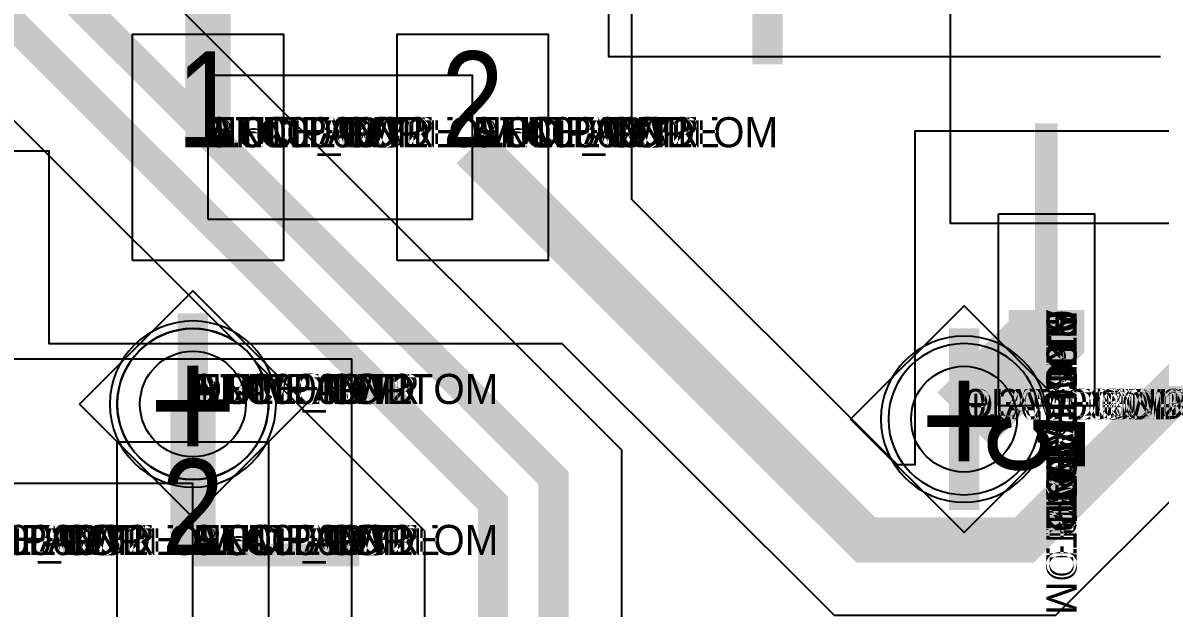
# Model space of a CAD drawing. Extents: x 0 to 323, y 0 to 320.
# Drawn here: x 138.89 to 146.41, y 228.05 to 231.93 of the extents above; entities that cross this region are included whole.
import ezdxf
from ezdxf.enums import TextEntityAlignment as Align

# ---------------------------------------------------------------- set-up
doc = ezdxf.new("R2010")
doc.units = 0
doc.header["$MEASUREMENT"] = 0
doc.layers.get('0').update_dxf_attribs({"linetype": 'CONTINUOUS'})
for name, color, linetype in [('CDN_FIGURES', 7, 'CONTINUOUS'), ('ETCH_BOTTOM', 7, 'CONTINUOUS'), ('ETCH_GND', 3, 'CONTINUOUS'), ('ETCH_INT1', 4, 'CONTINUOUS'), ('ETCH_INT2', 5, 'CONTINUOUS'), ('ETCH_PWR', 6, 'CONTINUOUS'), ('ETCH_TOP', 2, 'CONTINUOUS'), ('MANUFACTURING_NCLEGEND-1-6', 8, 'CONTINUOUS'), ('PACKAGE_GEOMETRY_ASSEMBLY_TOP', 11, 'CONTINUOUS'), ('PACKAGE_GEOMETRY_PIN_NUMBER', 9, 'CONTINUOUS')]:
    doc.layers.add(name, color=color, linetype=linetype)

# ---------------------------------------------------------------- blocks, each defined once
blk = doc.blocks.new('PAD_INFO')
for tag in ['SHAPE_TYPE', 'PAD_HEIGHT', 'PAD_LAYER', 'PAD_TYPE', 'PAD_WIDTH']:
    blk.add_attdef(tag, (0, 0), '', height=0.2)
at = {"flags": 2}
blk.add_attdef('CDN_TYPE', (0, 0), '', height=0.2, dxfattribs=at)
blk = doc.blocks.new('DRILL_INFO')
at = {"flags": 2}
blk.add_attdef('CDN_TYPE', (0, 0), '', height=0.2, dxfattribs=at)
for tag in ['FSHAPE', 'FCHAR', 'DRILL_HEIGHT', 'DIAMETER', 'PLATED', 'DRILL_WIDTH']:
    blk.add_attdef(tag, (0, 0), '', height=0.2)
blk = doc.blocks.new('VIA0700X0300')
at = {"layer": 'ETCH_BOTTOM'}
blk.add_circle((0, 0), 0.35, dxfattribs=at)
at = {"layer": 'ETCH_GND'}
blk.add_circle((0, 0), 0.35, dxfattribs=at)
at = {"layer": 'ETCH_INT1'}
blk.add_circle((0, 0), 0.35, dxfattribs=at)
at = {"layer": 'ETCH_INT2'}
blk.add_circle((0, 0), 0.35, dxfattribs=at)
at = {"layer": 'ETCH_PWR'}
blk.add_circle((0, 0), 0.35, dxfattribs=at)
at = {"layer": 'ETCH_TOP'}
blk.add_circle((0, 0), 0.35, dxfattribs=at)
ref = blk.add_blockref('PAD_INFO', (0, 0))
ref.add_attrib('PAD_LAYER', 'ETCH_TOP', (0, 0), dxfattribs={"height": 0.2})
ref.add_attrib('SHAPE_TYPE', 'NULL', (0, 0), dxfattribs={"height": 0.2})
ref.add_attrib('PAD_TYPE', 'ANTIPAD', (0, 0), dxfattribs={"height": 0.2})
ref.add_attrib('PAD_WIDTH', '0.000000', (0, 0), dxfattribs={"height": 0.2})
ref.add_attrib('PAD_HEIGHT', '0.000000', (0, 0), dxfattribs={"height": 0.2})
ref = blk.add_blockref('PAD_INFO', (0, 0))
ref.add_attrib('PAD_LAYER', 'ETCH_GND', (0, 0), dxfattribs={"height": 0.2})
ref.add_attrib('SHAPE_TYPE', 'NULL', (0, 0), dxfattribs={"height": 0.2})
ref.add_attrib('PAD_TYPE', 'ANTIPAD', (0, 0), dxfattribs={"height": 0.2})
ref.add_attrib('PAD_WIDTH', '0.000000', (0, 0), dxfattribs={"height": 0.2})
ref.add_attrib('PAD_HEIGHT', '0.000000', (0, 0), dxfattribs={"height": 0.2})
ref = blk.add_blockref('PAD_INFO', (0, 0))
ref.add_attrib('PAD_LAYER', 'ETCH_INT1', (0, 0), dxfattribs={"height": 0.2})
ref.add_attrib('SHAPE_TYPE', 'NULL', (0, 0), dxfattribs={"height": 0.2})
ref.add_attrib('PAD_TYPE', 'ANTIPAD', (0, 0), dxfattribs={"height": 0.2})
ref.add_attrib('PAD_WIDTH', '0.000000', (0, 0), dxfattribs={"height": 0.2})
ref.add_attrib('PAD_HEIGHT', '0.000000', (0, 0), dxfattribs={"height": 0.2})
ref = blk.add_blockref('PAD_INFO', (0, 0))
ref.add_attrib('PAD_LAYER', 'ETCH_INT2', (0, 0), dxfattribs={"height": 0.2})
ref.add_attrib('SHAPE_TYPE', 'NULL', (0, 0), dxfattribs={"height": 0.2})
ref.add_attrib('PAD_TYPE', 'ANTIPAD', (0, 0), dxfattribs={"height": 0.2})
ref.add_attrib('PAD_WIDTH', '0.000000', (0, 0), dxfattribs={"height": 0.2})
ref.add_attrib('PAD_HEIGHT', '0.000000', (0, 0), dxfattribs={"height": 0.2})
ref = blk.add_blockref('PAD_INFO', (0, 0))
ref.add_attrib('PAD_LAYER', 'ETCH_PWR', (0, 0), dxfattribs={"height": 0.2})
ref.add_attrib('SHAPE_TYPE', 'NULL', (0, 0), dxfattribs={"height": 0.2})
ref.add_attrib('PAD_TYPE', 'ANTIPAD', (0, 0), dxfattribs={"height": 0.2})
ref.add_attrib('PAD_WIDTH', '0.000000', (0, 0), dxfattribs={"height": 0.2})
ref.add_attrib('PAD_HEIGHT', '0.000000', (0, 0), dxfattribs={"height": 0.2})
ref = blk.add_blockref('PAD_INFO', (0, 0))
ref.add_attrib('PAD_LAYER', 'ETCH_BOTTOM', (0, 0), dxfattribs={"height": 0.2})
ref.add_attrib('SHAPE_TYPE', 'NULL', (0, 0), dxfattribs={"height": 0.2})
ref.add_attrib('PAD_TYPE', 'ANTIPAD', (0, 0), dxfattribs={"height": 0.2})
ref.add_attrib('PAD_WIDTH', '0.000000', (0, 0), dxfattribs={"height": 0.2})
ref.add_attrib('PAD_HEIGHT', '0.000000', (0, 0), dxfattribs={"height": 0.2})
ref = blk.add_blockref('PAD_INFO', (0, 0))
ref.add_attrib('PAD_LAYER', 'ETCH_TOP', (0, 0), dxfattribs={"height": 0.2})
ref.add_attrib('SHAPE_TYPE', 'NULL', (0, 0), dxfattribs={"height": 0.2})
ref.add_attrib('PAD_TYPE', 'THERMAL', (0, 0), dxfattribs={"height": 0.2})
ref.add_attrib('PAD_WIDTH', '0.000000', (0, 0), dxfattribs={"height": 0.2})
ref.add_attrib('PAD_HEIGHT', '0.000000', (0, 0), dxfattribs={"height": 0.2})
ref = blk.add_blockref('PAD_INFO', (0, 0))
ref.add_attrib('PAD_LAYER', 'ETCH_GND', (0, 0), dxfattribs={"height": 0.2})
ref.add_attrib('SHAPE_TYPE', 'NULL', (0, 0), dxfattribs={"height": 0.2})
ref.add_attrib('PAD_TYPE', 'THERMAL', (0, 0), dxfattribs={"height": 0.2})
ref.add_attrib('PAD_WIDTH', '0.000000', (0, 0), dxfattribs={"height": 0.2})
ref.add_attrib('PAD_HEIGHT', '0.000000', (0, 0), dxfattribs={"height": 0.2})
ref = blk.add_blockref('PAD_INFO', (0, 0))
ref.add_attrib('PAD_LAYER', 'ETCH_INT1', (0, 0), dxfattribs={"height": 0.2})
ref.add_attrib('SHAPE_TYPE', 'NULL', (0, 0), dxfattribs={"height": 0.2})
ref.add_attrib('PAD_TYPE', 'THERMAL', (0, 0), dxfattribs={"height": 0.2})
ref.add_attrib('PAD_WIDTH', '0.000000', (0, 0), dxfattribs={"height": 0.2})
ref.add_attrib('PAD_HEIGHT', '0.000000', (0, 0), dxfattribs={"height": 0.2})
ref = blk.add_blockref('PAD_INFO', (0, 0))
ref.add_attrib('PAD_LAYER', 'ETCH_INT2', (0, 0), dxfattribs={"height": 0.2})
ref.add_attrib('SHAPE_TYPE', 'NULL', (0, 0), dxfattribs={"height": 0.2})
ref.add_attrib('PAD_TYPE', 'THERMAL', (0, 0), dxfattribs={"height": 0.2})
ref.add_attrib('PAD_WIDTH', '0.000000', (0, 0), dxfattribs={"height": 0.2})
ref.add_attrib('PAD_HEIGHT', '0.000000', (0, 0), dxfattribs={"height": 0.2})
ref = blk.add_blockref('PAD_INFO', (0, 0))
ref.add_attrib('PAD_LAYER', 'ETCH_PWR', (0, 0), dxfattribs={"height": 0.2})
ref.add_attrib('SHAPE_TYPE', 'NULL', (0, 0), dxfattribs={"height": 0.2})
ref.add_attrib('PAD_TYPE', 'THERMAL', (0, 0), dxfattribs={"height": 0.2})
ref.add_attrib('PAD_WIDTH', '0.000000', (0, 0), dxfattribs={"height": 0.2})
ref.add_attrib('PAD_HEIGHT', '0.000000', (0, 0), dxfattribs={"height": 0.2})
ref = blk.add_blockref('PAD_INFO', (0, 0))
ref.add_attrib('PAD_LAYER', 'ETCH_BOTTOM', (0, 0), dxfattribs={"height": 0.2})
ref.add_attrib('SHAPE_TYPE', 'NULL', (0, 0), dxfattribs={"height": 0.2})
ref.add_attrib('PAD_TYPE', 'THERMAL', (0, 0), dxfattribs={"height": 0.2})
ref.add_attrib('PAD_WIDTH', '0.000000', (0, 0), dxfattribs={"height": 0.2})
ref.add_attrib('PAD_HEIGHT', '0.000000', (0, 0), dxfattribs={"height": 0.2})
ref = blk.add_blockref('PAD_INFO', (0, 0))
ref.add_attrib('PAD_LAYER', 'ETCH_TOP', (0, 0), dxfattribs={"height": 0.2})
ref.add_attrib('SHAPE_TYPE', 'CIRCLE', (0, 0), dxfattribs={"height": 0.2})
ref.add_attrib('PAD_TYPE', 'REGULAR', (0, 0), dxfattribs={"height": 0.2})
ref.add_attrib('PAD_WIDTH', '0.700000', (0, 0), dxfattribs={"height": 0.2})
ref.add_attrib('PAD_HEIGHT', '0.700000', (0, 0), dxfattribs={"height": 0.2})
ref = blk.add_blockref('PAD_INFO', (0, 0))
ref.add_attrib('PAD_LAYER', 'ETCH_GND', (0, 0), dxfattribs={"height": 0.2})
ref.add_attrib('SHAPE_TYPE', 'CIRCLE', (0, 0), dxfattribs={"height": 0.2})
ref.add_attrib('PAD_TYPE', 'REGULAR', (0, 0), dxfattribs={"height": 0.2})
ref.add_attrib('PAD_WIDTH', '0.700000', (0, 0), dxfattribs={"height": 0.2})
ref.add_attrib('PAD_HEIGHT', '0.700000', (0, 0), dxfattribs={"height": 0.2})
ref = blk.add_blockref('PAD_INFO', (0, 0))
ref.add_attrib('PAD_LAYER', 'ETCH_INT1', (0, 0), dxfattribs={"height": 0.2})
ref.add_attrib('SHAPE_TYPE', 'CIRCLE', (0, 0), dxfattribs={"height": 0.2})
ref.add_attrib('PAD_TYPE', 'REGULAR', (0, 0), dxfattribs={"height": 0.2})
ref.add_attrib('PAD_WIDTH', '0.700000', (0, 0), dxfattribs={"height": 0.2})
ref.add_attrib('PAD_HEIGHT', '0.700000', (0, 0), dxfattribs={"height": 0.2})
ref = blk.add_blockref('PAD_INFO', (0, 0))
ref.add_attrib('PAD_LAYER', 'ETCH_INT2', (0, 0), dxfattribs={"height": 0.2})
ref.add_attrib('SHAPE_TYPE', 'CIRCLE', (0, 0), dxfattribs={"height": 0.2})
ref.add_attrib('PAD_TYPE', 'REGULAR', (0, 0), dxfattribs={"height": 0.2})
ref.add_attrib('PAD_WIDTH', '0.700000', (0, 0), dxfattribs={"height": 0.2})
ref.add_attrib('PAD_HEIGHT', '0.700000', (0, 0), dxfattribs={"height": 0.2})
ref = blk.add_blockref('PAD_INFO', (0, 0))
ref.add_attrib('PAD_LAYER', 'ETCH_PWR', (0, 0), dxfattribs={"height": 0.2})
ref.add_attrib('SHAPE_TYPE', 'CIRCLE', (0, 0), dxfattribs={"height": 0.2})
ref.add_attrib('PAD_TYPE', 'REGULAR', (0, 0), dxfattribs={"height": 0.2})
ref.add_attrib('PAD_WIDTH', '0.700000', (0, 0), dxfattribs={"height": 0.2})
ref.add_attrib('PAD_HEIGHT', '0.700000', (0, 0), dxfattribs={"height": 0.2})
ref = blk.add_blockref('PAD_INFO', (0, 0))
ref.add_attrib('PAD_LAYER', 'ETCH_BOTTOM', (0, 0), dxfattribs={"height": 0.2})
ref.add_attrib('SHAPE_TYPE', 'CIRCLE', (0, 0), dxfattribs={"height": 0.2})
ref.add_attrib('PAD_TYPE', 'REGULAR', (0, 0), dxfattribs={"height": 0.2})
ref.add_attrib('PAD_WIDTH', '0.700000', (0, 0), dxfattribs={"height": 0.2})
ref.add_attrib('PAD_HEIGHT', '0.700000', (0, 0), dxfattribs={"height": 0.2})
ref = blk.add_blockref('DRILL_INFO', (0, 0))
ref.add_attrib('DIAMETER', '0.300000', (0, 0), dxfattribs={"height": 0.2})
ref.add_attrib('PLATED', 'PLATED', (0, 0), dxfattribs={"height": 0.2})
ref.add_attrib('FSHAPE', 'DIAMOND', (0, 0), dxfattribs={"height": 0.2})
ref.add_attrib('FCHAR', '+', (0, 0), dxfattribs={"height": 0.2})
ref.add_attrib('DRILL_WIDTH', '1.500000', (0, 0), dxfattribs={"height": 0.2})
ref.add_attrib('DRILL_HEIGHT', '1.500000', (0, 0), dxfattribs={"height": 0.2})
for tag in ['CDN_TYPE', 'PIN']:
    blk.add_attdef(tag, (0, 0), '', height=0.2)
at = {"flags": 2}
for tag in ['PSTKNAME', 'BBV']:
    blk.add_attdef(tag, (0, 0), '', height=0.2, dxfattribs=at)
blk = doc.blocks.new('FIGURE_DIAMOND')
at = {"layer": 'CDN_FIGURES'}
blk.add_lwpolyline([(-0.5, 0), (0, 0.5), (0.5, 0), (0, -0.5)], close=True, dxfattribs=at)
blk = doc.blocks.new('SMD50_25')
at = {"layer": 'ETCH_TOP'}
blk.add_lwpolyline([(-0.635, -0.3175), (-0.635, 0.3175), (0.635, 0.3175), (0.635, -0.3175)], close=True, dxfattribs=at)
ref = blk.add_blockref('PAD_INFO', (0, 0))
ref.add_attrib('PAD_LAYER', 'ETCH_TOP', (0, 0), dxfattribs={"height": 0.2})
ref.add_attrib('SHAPE_TYPE', 'NULL', (0, 0), dxfattribs={"height": 0.2})
ref.add_attrib('PAD_TYPE', 'ANTIPAD', (0, 0), dxfattribs={"height": 0.2})
ref.add_attrib('PAD_WIDTH', '0.000000', (0, 0), dxfattribs={"height": 0.2})
ref.add_attrib('PAD_HEIGHT', '0.000000', (0, 0), dxfattribs={"height": 0.2})
ref = blk.add_blockref('PAD_INFO', (0, 0))
ref.add_attrib('PAD_LAYER', 'ETCH_GND', (0, 0), dxfattribs={"height": 0.2})
ref.add_attrib('SHAPE_TYPE', 'NULL', (0, 0), dxfattribs={"height": 0.2})
ref.add_attrib('PAD_TYPE', 'ANTIPAD', (0, 0), dxfattribs={"height": 0.2})
ref.add_attrib('PAD_WIDTH', '0.000000', (0, 0), dxfattribs={"height": 0.2})
ref.add_attrib('PAD_HEIGHT', '0.000000', (0, 0), dxfattribs={"height": 0.2})
ref = blk.add_blockref('PAD_INFO', (0, 0))
ref.add_attrib('PAD_LAYER', 'ETCH_INT1', (0, 0), dxfattribs={"height": 0.2})
ref.add_attrib('SHAPE_TYPE', 'NULL', (0, 0), dxfattribs={"height": 0.2})
ref.add_attrib('PAD_TYPE', 'ANTIPAD', (0, 0), dxfattribs={"height": 0.2})
ref.add_attrib('PAD_WIDTH', '0.000000', (0, 0), dxfattribs={"height": 0.2})
ref.add_attrib('PAD_HEIGHT', '0.000000', (0, 0), dxfattribs={"height": 0.2})
ref = blk.add_blockref('PAD_INFO', (0, 0))
ref.add_attrib('PAD_LAYER', 'ETCH_INT2', (0, 0), dxfattribs={"height": 0.2})
ref.add_attrib('SHAPE_TYPE', 'NULL', (0, 0), dxfattribs={"height": 0.2})
ref.add_attrib('PAD_TYPE', 'ANTIPAD', (0, 0), dxfattribs={"height": 0.2})
ref.add_attrib('PAD_WIDTH', '0.000000', (0, 0), dxfattribs={"height": 0.2})
ref.add_attrib('PAD_HEIGHT', '0.000000', (0, 0), dxfattribs={"height": 0.2})
ref = blk.add_blockref('PAD_INFO', (0, 0))
ref.add_attrib('PAD_LAYER', 'ETCH_PWR', (0, 0), dxfattribs={"height": 0.2})
ref.add_attrib('SHAPE_TYPE', 'NULL', (0, 0), dxfattribs={"height": 0.2})
ref.add_attrib('PAD_TYPE', 'ANTIPAD', (0, 0), dxfattribs={"height": 0.2})
ref.add_attrib('PAD_WIDTH', '0.000000', (0, 0), dxfattribs={"height": 0.2})
ref.add_attrib('PAD_HEIGHT', '0.000000', (0, 0), dxfattribs={"height": 0.2})
ref = blk.add_blockref('PAD_INFO', (0, 0))
ref.add_attrib('PAD_LAYER', 'ETCH_BOTTOM', (0, 0), dxfattribs={"height": 0.2})
ref.add_attrib('SHAPE_TYPE', 'NULL', (0, 0), dxfattribs={"height": 0.2})
ref.add_attrib('PAD_TYPE', 'ANTIPAD', (0, 0), dxfattribs={"height": 0.2})
ref.add_attrib('PAD_WIDTH', '0.000000', (0, 0), dxfattribs={"height": 0.2})
ref.add_attrib('PAD_HEIGHT', '0.000000', (0, 0), dxfattribs={"height": 0.2})
ref = blk.add_blockref('PAD_INFO', (0, 0))
ref.add_attrib('PAD_LAYER', 'ETCH_TOP', (0, 0), dxfattribs={"height": 0.2})
ref.add_attrib('SHAPE_TYPE', 'NULL', (0, 0), dxfattribs={"height": 0.2})
ref.add_attrib('PAD_TYPE', 'THERMAL', (0, 0), dxfattribs={"height": 0.2})
ref.add_attrib('PAD_WIDTH', '0.000000', (0, 0), dxfattribs={"height": 0.2})
ref.add_attrib('PAD_HEIGHT', '0.000000', (0, 0), dxfattribs={"height": 0.2})
ref = blk.add_blockref('PAD_INFO', (0, 0))
ref.add_attrib('PAD_LAYER', 'ETCH_GND', (0, 0), dxfattribs={"height": 0.2})
ref.add_attrib('SHAPE_TYPE', 'NULL', (0, 0), dxfattribs={"height": 0.2})
ref.add_attrib('PAD_TYPE', 'THERMAL', (0, 0), dxfattribs={"height": 0.2})
ref.add_attrib('PAD_WIDTH', '0.000000', (0, 0), dxfattribs={"height": 0.2})
ref.add_attrib('PAD_HEIGHT', '0.000000', (0, 0), dxfattribs={"height": 0.2})
ref = blk.add_blockref('PAD_INFO', (0, 0))
ref.add_attrib('PAD_LAYER', 'ETCH_INT1', (0, 0), dxfattribs={"height": 0.2})
ref.add_attrib('SHAPE_TYPE', 'NULL', (0, 0), dxfattribs={"height": 0.2})
ref.add_attrib('PAD_TYPE', 'THERMAL', (0, 0), dxfattribs={"height": 0.2})
ref.add_attrib('PAD_WIDTH', '0.000000', (0, 0), dxfattribs={"height": 0.2})
ref.add_attrib('PAD_HEIGHT', '0.000000', (0, 0), dxfattribs={"height": 0.2})
ref = blk.add_blockref('PAD_INFO', (0, 0))
ref.add_attrib('PAD_LAYER', 'ETCH_INT2', (0, 0), dxfattribs={"height": 0.2})
ref.add_attrib('SHAPE_TYPE', 'NULL', (0, 0), dxfattribs={"height": 0.2})
ref.add_attrib('PAD_TYPE', 'THERMAL', (0, 0), dxfattribs={"height": 0.2})
ref.add_attrib('PAD_WIDTH', '0.000000', (0, 0), dxfattribs={"height": 0.2})
ref.add_attrib('PAD_HEIGHT', '0.000000', (0, 0), dxfattribs={"height": 0.2})
ref = blk.add_blockref('PAD_INFO', (0, 0))
ref.add_attrib('PAD_LAYER', 'ETCH_PWR', (0, 0), dxfattribs={"height": 0.2})
ref.add_attrib('SHAPE_TYPE', 'NULL', (0, 0), dxfattribs={"height": 0.2})
ref.add_attrib('PAD_TYPE', 'THERMAL', (0, 0), dxfattribs={"height": 0.2})
ref.add_attrib('PAD_WIDTH', '0.000000', (0, 0), dxfattribs={"height": 0.2})
ref.add_attrib('PAD_HEIGHT', '0.000000', (0, 0), dxfattribs={"height": 0.2})
ref = blk.add_blockref('PAD_INFO', (0, 0))
ref.add_attrib('PAD_LAYER', 'ETCH_BOTTOM', (0, 0), dxfattribs={"height": 0.2})
ref.add_attrib('SHAPE_TYPE', 'NULL', (0, 0), dxfattribs={"height": 0.2})
ref.add_attrib('PAD_TYPE', 'THERMAL', (0, 0), dxfattribs={"height": 0.2})
ref.add_attrib('PAD_WIDTH', '0.000000', (0, 0), dxfattribs={"height": 0.2})
ref.add_attrib('PAD_HEIGHT', '0.000000', (0, 0), dxfattribs={"height": 0.2})
ref = blk.add_blockref('PAD_INFO', (0, 0))
ref.add_attrib('PAD_LAYER', 'ETCH_TOP', (0, 0), dxfattribs={"height": 0.2})
ref.add_attrib('SHAPE_TYPE', 'RECTANGLE', (0, 0), dxfattribs={"height": 0.2})
ref.add_attrib('PAD_TYPE', 'REGULAR', (0, 0), dxfattribs={"height": 0.2})
ref.add_attrib('PAD_WIDTH', '1.270000', (0, 0), dxfattribs={"height": 0.2})
ref.add_attrib('PAD_HEIGHT', '0.635000', (0, 0), dxfattribs={"height": 0.2})
ref = blk.add_blockref('PAD_INFO', (0, 0))
ref.add_attrib('PAD_LAYER', 'ETCH_GND', (0, 0), dxfattribs={"height": 0.2})
ref.add_attrib('SHAPE_TYPE', 'NULL', (0, 0), dxfattribs={"height": 0.2})
ref.add_attrib('PAD_TYPE', 'REGULAR', (0, 0), dxfattribs={"height": 0.2})
ref.add_attrib('PAD_WIDTH', '0.000000', (0, 0), dxfattribs={"height": 0.2})
ref.add_attrib('PAD_HEIGHT', '0.000000', (0, 0), dxfattribs={"height": 0.2})
ref = blk.add_blockref('PAD_INFO', (0, 0))
ref.add_attrib('PAD_LAYER', 'ETCH_INT1', (0, 0), dxfattribs={"height": 0.2})
ref.add_attrib('SHAPE_TYPE', 'NULL', (0, 0), dxfattribs={"height": 0.2})
ref.add_attrib('PAD_TYPE', 'REGULAR', (0, 0), dxfattribs={"height": 0.2})
ref.add_attrib('PAD_WIDTH', '0.000000', (0, 0), dxfattribs={"height": 0.2})
ref.add_attrib('PAD_HEIGHT', '0.000000', (0, 0), dxfattribs={"height": 0.2})
ref = blk.add_blockref('PAD_INFO', (0, 0))
ref.add_attrib('PAD_LAYER', 'ETCH_INT2', (0, 0), dxfattribs={"height": 0.2})
ref.add_attrib('SHAPE_TYPE', 'NULL', (0, 0), dxfattribs={"height": 0.2})
ref.add_attrib('PAD_TYPE', 'REGULAR', (0, 0), dxfattribs={"height": 0.2})
ref.add_attrib('PAD_WIDTH', '0.000000', (0, 0), dxfattribs={"height": 0.2})
ref.add_attrib('PAD_HEIGHT', '0.000000', (0, 0), dxfattribs={"height": 0.2})
ref = blk.add_blockref('PAD_INFO', (0, 0))
ref.add_attrib('PAD_LAYER', 'ETCH_PWR', (0, 0), dxfattribs={"height": 0.2})
ref.add_attrib('SHAPE_TYPE', 'NULL', (0, 0), dxfattribs={"height": 0.2})
ref.add_attrib('PAD_TYPE', 'REGULAR', (0, 0), dxfattribs={"height": 0.2})
ref.add_attrib('PAD_WIDTH', '0.000000', (0, 0), dxfattribs={"height": 0.2})
ref.add_attrib('PAD_HEIGHT', '0.000000', (0, 0), dxfattribs={"height": 0.2})
ref = blk.add_blockref('PAD_INFO', (0, 0))
ref.add_attrib('PAD_LAYER', 'ETCH_BOTTOM', (0, 0), dxfattribs={"height": 0.2})
ref.add_attrib('SHAPE_TYPE', 'NULL', (0, 0), dxfattribs={"height": 0.2})
ref.add_attrib('PAD_TYPE', 'REGULAR', (0, 0), dxfattribs={"height": 0.2})
ref.add_attrib('PAD_WIDTH', '0.000000', (0, 0), dxfattribs={"height": 0.2})
ref.add_attrib('PAD_HEIGHT', '0.000000', (0, 0), dxfattribs={"height": 0.2})
ref = blk.add_blockref('DRILL_INFO', (0, 0))
ref.add_attrib('DIAMETER', '0.000000', (0, 0), dxfattribs={"height": 0.2})
ref.add_attrib('PLATED', 'NON_PLATED', (0, 0), dxfattribs={"height": 0.2})
ref.add_attrib('FSHAPE', 'NULL', (0, 0), dxfattribs={"height": 0.2})
ref.add_attrib('DRILL_WIDTH', '0.000000', (0, 0), dxfattribs={"height": 0.2})
ref.add_attrib('DRILL_HEIGHT', '0.000000', (0, 0), dxfattribs={"height": 0.2})
for tag in ['CDN_TYPE', 'PIN']:
    blk.add_attdef(tag, (0, 0), '', height=0.2)
at = {"flags": 2}
for tag in ['PSTKNAME', 'BBV']:
    blk.add_attdef(tag, (0, 0), '', height=0.2, dxfattribs=at)
blk = doc.blocks.new('SOIC8')
at = {"layer": 'PACKAGE_GEOMETRY_ASSEMBLY_TOP'}
blk.add_lwpolyline([(-1.905, -2.54), (-1.905, 2.54), (1.905, 2.54), (1.905, -2.54)], close=True, dxfattribs=at)
at = {"layer": 'ETCH_TOP'}
ref = blk.add_blockref('SMD50_25', (2.4765, -1.905), dxfattribs=at)
ref.add_attrib('CDN_TYPE', 'PIN', (0, 0), dxfattribs={"height": 0.2})
ref.add_attrib('PIN', '5', (0, 0), dxfattribs={"height": 0.2})
at = {"flags": 2}
for tag in ['SYMBOL_TYPE', 'CDN_TYPE', 'REFDES']:
    blk.add_attdef(tag, (0, 0), '', height=0.2, dxfattribs=at)
blk = doc.blocks.new('RC1000X1500TS')
at = {"layer": 'ETCH_TOP'}
blk.add_lwpolyline([(-0.5, -0.75), (-0.5, 0.75), (0.5, 0.75), (0.5, -0.75)], close=True, dxfattribs=at)
ref = blk.add_blockref('PAD_INFO', (0, 0))
ref.add_attrib('PAD_LAYER', 'ETCH_TOP', (0, 0), dxfattribs={"height": 0.2})
ref.add_attrib('SHAPE_TYPE', 'NULL', (0, 0), dxfattribs={"height": 0.2})
ref.add_attrib('PAD_TYPE', 'ANTIPAD', (0, 0), dxfattribs={"height": 0.2})
ref.add_attrib('PAD_WIDTH', '0.000000', (0, 0), dxfattribs={"height": 0.2})
ref.add_attrib('PAD_HEIGHT', '0.000000', (0, 0), dxfattribs={"height": 0.2})
ref = blk.add_blockref('PAD_INFO', (0, 0))
ref.add_attrib('PAD_LAYER', 'ETCH_GND', (0, 0), dxfattribs={"height": 0.2})
ref.add_attrib('SHAPE_TYPE', 'NULL', (0, 0), dxfattribs={"height": 0.2})
ref.add_attrib('PAD_TYPE', 'ANTIPAD', (0, 0), dxfattribs={"height": 0.2})
ref.add_attrib('PAD_WIDTH', '0.000000', (0, 0), dxfattribs={"height": 0.2})
ref.add_attrib('PAD_HEIGHT', '0.000000', (0, 0), dxfattribs={"height": 0.2})
ref = blk.add_blockref('PAD_INFO', (0, 0))
ref.add_attrib('PAD_LAYER', 'ETCH_INT1', (0, 0), dxfattribs={"height": 0.2})
ref.add_attrib('SHAPE_TYPE', 'NULL', (0, 0), dxfattribs={"height": 0.2})
ref.add_attrib('PAD_TYPE', 'ANTIPAD', (0, 0), dxfattribs={"height": 0.2})
ref.add_attrib('PAD_WIDTH', '0.000000', (0, 0), dxfattribs={"height": 0.2})
ref.add_attrib('PAD_HEIGHT', '0.000000', (0, 0), dxfattribs={"height": 0.2})
ref = blk.add_blockref('PAD_INFO', (0, 0))
ref.add_attrib('PAD_LAYER', 'ETCH_INT2', (0, 0), dxfattribs={"height": 0.2})
ref.add_attrib('SHAPE_TYPE', 'NULL', (0, 0), dxfattribs={"height": 0.2})
ref.add_attrib('PAD_TYPE', 'ANTIPAD', (0, 0), dxfattribs={"height": 0.2})
ref.add_attrib('PAD_WIDTH', '0.000000', (0, 0), dxfattribs={"height": 0.2})
ref.add_attrib('PAD_HEIGHT', '0.000000', (0, 0), dxfattribs={"height": 0.2})
ref = blk.add_blockref('PAD_INFO', (0, 0))
ref.add_attrib('PAD_LAYER', 'ETCH_PWR', (0, 0), dxfattribs={"height": 0.2})
ref.add_attrib('SHAPE_TYPE', 'NULL', (0, 0), dxfattribs={"height": 0.2})
ref.add_attrib('PAD_TYPE', 'ANTIPAD', (0, 0), dxfattribs={"height": 0.2})
ref.add_attrib('PAD_WIDTH', '0.000000', (0, 0), dxfattribs={"height": 0.2})
ref.add_attrib('PAD_HEIGHT', '0.000000', (0, 0), dxfattribs={"height": 0.2})
ref = blk.add_blockref('PAD_INFO', (0, 0))
ref.add_attrib('PAD_LAYER', 'ETCH_BOTTOM', (0, 0), dxfattribs={"height": 0.2})
ref.add_attrib('SHAPE_TYPE', 'NULL', (0, 0), dxfattribs={"height": 0.2})
ref.add_attrib('PAD_TYPE', 'ANTIPAD', (0, 0), dxfattribs={"height": 0.2})
ref.add_attrib('PAD_WIDTH', '0.000000', (0, 0), dxfattribs={"height": 0.2})
ref.add_attrib('PAD_HEIGHT', '0.000000', (0, 0), dxfattribs={"height": 0.2})
ref = blk.add_blockref('PAD_INFO', (0, 0))
ref.add_attrib('PAD_LAYER', 'ETCH_TOP', (0, 0), dxfattribs={"height": 0.2})
ref.add_attrib('SHAPE_TYPE', 'NULL', (0, 0), dxfattribs={"height": 0.2})
ref.add_attrib('PAD_TYPE', 'THERMAL', (0, 0), dxfattribs={"height": 0.2})
ref.add_attrib('PAD_WIDTH', '0.000000', (0, 0), dxfattribs={"height": 0.2})
ref.add_attrib('PAD_HEIGHT', '0.000000', (0, 0), dxfattribs={"height": 0.2})
ref = blk.add_blockref('PAD_INFO', (0, 0))
ref.add_attrib('PAD_LAYER', 'ETCH_GND', (0, 0), dxfattribs={"height": 0.2})
ref.add_attrib('SHAPE_TYPE', 'NULL', (0, 0), dxfattribs={"height": 0.2})
ref.add_attrib('PAD_TYPE', 'THERMAL', (0, 0), dxfattribs={"height": 0.2})
ref.add_attrib('PAD_WIDTH', '0.000000', (0, 0), dxfattribs={"height": 0.2})
ref.add_attrib('PAD_HEIGHT', '0.000000', (0, 0), dxfattribs={"height": 0.2})
ref = blk.add_blockref('PAD_INFO', (0, 0))
ref.add_attrib('PAD_LAYER', 'ETCH_INT1', (0, 0), dxfattribs={"height": 0.2})
ref.add_attrib('SHAPE_TYPE', 'NULL', (0, 0), dxfattribs={"height": 0.2})
ref.add_attrib('PAD_TYPE', 'THERMAL', (0, 0), dxfattribs={"height": 0.2})
ref.add_attrib('PAD_WIDTH', '0.000000', (0, 0), dxfattribs={"height": 0.2})
ref.add_attrib('PAD_HEIGHT', '0.000000', (0, 0), dxfattribs={"height": 0.2})
ref = blk.add_blockref('PAD_INFO', (0, 0))
ref.add_attrib('PAD_LAYER', 'ETCH_INT2', (0, 0), dxfattribs={"height": 0.2})
ref.add_attrib('SHAPE_TYPE', 'NULL', (0, 0), dxfattribs={"height": 0.2})
ref.add_attrib('PAD_TYPE', 'THERMAL', (0, 0), dxfattribs={"height": 0.2})
ref.add_attrib('PAD_WIDTH', '0.000000', (0, 0), dxfattribs={"height": 0.2})
ref.add_attrib('PAD_HEIGHT', '0.000000', (0, 0), dxfattribs={"height": 0.2})
ref = blk.add_blockref('PAD_INFO', (0, 0))
ref.add_attrib('PAD_LAYER', 'ETCH_PWR', (0, 0), dxfattribs={"height": 0.2})
ref.add_attrib('SHAPE_TYPE', 'NULL', (0, 0), dxfattribs={"height": 0.2})
ref.add_attrib('PAD_TYPE', 'THERMAL', (0, 0), dxfattribs={"height": 0.2})
ref.add_attrib('PAD_WIDTH', '0.000000', (0, 0), dxfattribs={"height": 0.2})
ref.add_attrib('PAD_HEIGHT', '0.000000', (0, 0), dxfattribs={"height": 0.2})
ref = blk.add_blockref('PAD_INFO', (0, 0))
ref.add_attrib('PAD_LAYER', 'ETCH_BOTTOM', (0, 0), dxfattribs={"height": 0.2})
ref.add_attrib('SHAPE_TYPE', 'NULL', (0, 0), dxfattribs={"height": 0.2})
ref.add_attrib('PAD_TYPE', 'THERMAL', (0, 0), dxfattribs={"height": 0.2})
ref.add_attrib('PAD_WIDTH', '0.000000', (0, 0), dxfattribs={"height": 0.2})
ref.add_attrib('PAD_HEIGHT', '0.000000', (0, 0), dxfattribs={"height": 0.2})
ref = blk.add_blockref('PAD_INFO', (0, 0))
ref.add_attrib('PAD_LAYER', 'ETCH_GND', (0, 0), dxfattribs={"height": 0.2})
ref.add_attrib('SHAPE_TYPE', 'NULL', (0, 0), dxfattribs={"height": 0.2})
ref.add_attrib('PAD_TYPE', 'REGULAR', (0, 0), dxfattribs={"height": 0.2})
ref.add_attrib('PAD_WIDTH', '0.000000', (0, 0), dxfattribs={"height": 0.2})
ref.add_attrib('PAD_HEIGHT', '0.000000', (0, 0), dxfattribs={"height": 0.2})
ref = blk.add_blockref('PAD_INFO', (0, 0))
ref.add_attrib('PAD_LAYER', 'ETCH_INT1', (0, 0), dxfattribs={"height": 0.2})
ref.add_attrib('SHAPE_TYPE', 'NULL', (0, 0), dxfattribs={"height": 0.2})
ref.add_attrib('PAD_TYPE', 'REGULAR', (0, 0), dxfattribs={"height": 0.2})
ref.add_attrib('PAD_WIDTH', '0.000000', (0, 0), dxfattribs={"height": 0.2})
ref.add_attrib('PAD_HEIGHT', '0.000000', (0, 0), dxfattribs={"height": 0.2})
ref = blk.add_blockref('PAD_INFO', (0, 0))
ref.add_attrib('PAD_LAYER', 'ETCH_INT2', (0, 0), dxfattribs={"height": 0.2})
ref.add_attrib('SHAPE_TYPE', 'NULL', (0, 0), dxfattribs={"height": 0.2})
ref.add_attrib('PAD_TYPE', 'REGULAR', (0, 0), dxfattribs={"height": 0.2})
ref.add_attrib('PAD_WIDTH', '0.000000', (0, 0), dxfattribs={"height": 0.2})
ref.add_attrib('PAD_HEIGHT', '0.000000', (0, 0), dxfattribs={"height": 0.2})
ref = blk.add_blockref('PAD_INFO', (0, 0))
ref.add_attrib('PAD_LAYER', 'ETCH_PWR', (0, 0), dxfattribs={"height": 0.2})
ref.add_attrib('SHAPE_TYPE', 'NULL', (0, 0), dxfattribs={"height": 0.2})
ref.add_attrib('PAD_TYPE', 'REGULAR', (0, 0), dxfattribs={"height": 0.2})
ref.add_attrib('PAD_WIDTH', '0.000000', (0, 0), dxfattribs={"height": 0.2})
ref.add_attrib('PAD_HEIGHT', '0.000000', (0, 0), dxfattribs={"height": 0.2})
ref = blk.add_blockref('PAD_INFO', (0, 0))
ref.add_attrib('PAD_LAYER', 'ETCH_BOTTOM', (0, 0), dxfattribs={"height": 0.2})
ref.add_attrib('SHAPE_TYPE', 'NULL', (0, 0), dxfattribs={"height": 0.2})
ref.add_attrib('PAD_TYPE', 'REGULAR', (0, 0), dxfattribs={"height": 0.2})
ref.add_attrib('PAD_WIDTH', '0.000000', (0, 0), dxfattribs={"height": 0.2})
ref.add_attrib('PAD_HEIGHT', '0.000000', (0, 0), dxfattribs={"height": 0.2})
ref = blk.add_blockref('DRILL_INFO', (0, 0))
ref.add_attrib('DIAMETER', '0.000000', (0, 0), dxfattribs={"height": 0.2})
ref.add_attrib('PLATED', 'PLATED', (0, 0), dxfattribs={"height": 0.2})
ref.add_attrib('FSHAPE', 'NULL', (0, 0), dxfattribs={"height": 0.2})
ref.add_attrib('DRILL_WIDTH', '0.000000', (0, 0), dxfattribs={"height": 0.2})
ref.add_attrib('DRILL_HEIGHT', '0.000000', (0, 0), dxfattribs={"height": 0.2})
ref = blk.add_blockref('PAD_INFO', (0, 0))
ref.add_attrib('PAD_LAYER', 'ETCH_TOP', (0, 0), dxfattribs={"height": 0.2})
ref.add_attrib('SHAPE_TYPE', 'RECTANGLE', (0, 0), dxfattribs={"height": 0.2})
ref.add_attrib('PAD_TYPE', 'REGULAR', (0, 0), dxfattribs={"height": 0.2})
ref.add_attrib('PAD_WIDTH', '1.000000', (0, 0), dxfattribs={"height": 0.2})
ref.add_attrib('PAD_HEIGHT', '1.500000', (0, 0), dxfattribs={"height": 0.2})
for tag in ['CDN_TYPE', 'PIN']:
    blk.add_attdef(tag, (0, 0), '', height=0.2)
at = {"flags": 2}
for tag in ['PSTKNAME', 'BBV']:
    blk.add_attdef(tag, (0, 0), '', height=0.2, dxfattribs=at)
blk = doc.blocks.new('F56')
at = {"layer": 'PACKAGE_GEOMETRY_ASSEMBLY_TOP'}
blk.add_lwpolyline([(0, -0.475), (1.75, -0.475), (1.75, 0.475), (0, 0.475)], close=True, dxfattribs=at)
at = {"layer": 'ETCH_TOP'}
ref = blk.add_blockref('RC1000X1500TS', (0, 0), dxfattribs=at)
ref.add_attrib('CDN_TYPE', 'PIN', (0, 0), dxfattribs={"height": 0.2})
ref.add_attrib('PIN', '1', (0, 0), dxfattribs={"height": 0.2})
ref = blk.add_blockref('RC1000X1500TS', (1.75, 0), dxfattribs=at)
ref.add_attrib('CDN_TYPE', 'PIN', (0, 0), dxfattribs={"height": 0.2})
ref.add_attrib('PIN', '2', (0, 0), dxfattribs={"height": 0.2})
at = {"flags": 2}
for tag in ['SYMBOL_TYPE', 'CDN_TYPE', 'REFDES']:
    blk.add_attdef(tag, (0, 0), '', height=0.2, dxfattribs=at)

msp = doc.modelspace()

# ---------------------------------------------------------------- linework, layer by layer
at = {"layer": 'ETCH_BOTTOM'}
for points, format in [([(146.4125, 231.7054), (142.7625, 231.7054), (142.7625, 234.3056), (143.2834, 234.3056, -0.755811), (144.3418, 234.3056), (145.0373, 234.3056, -0.070322), (145.1383, 234.4398), (145.2333, 234.5348, -0.554467), (146.2251, 234.3056), (146.6127, 234.3056)], "xyb"), ([(143.8126, 231.6547, 0.2, 0.2, 0), (143.8126, 233.0055, 0.2, 0.2, 0)], "xyseb"), ([(140.0126, 229.4055, 0.2, 0.2, 0), (140.0126, 230.0063, 0.2, 0.2, 0)], "xyseb"), ([(145.1126, 229.3055, 0.2, 0.2, 0), (145.1126, 229.9063, 0.2, 0.2, 0)], "xyseb"), ([(140.0126, 228.8047, 0.2, 0.2, 0), (140.0126, 229.4055, 0.2, 0.2, 0)], "xyseb"), ([(145.1126, 228.7047, 0.2, 0.2, 0), (145.1126, 229.3055, 0.2, 0.2, 0)], "xyseb")]:
    msp.add_lwpolyline(points, format=format, dxfattribs=at)
for points in [[(140.5627, 229.4055, 1), (139.4625, 229.4055, 1)], [(145.6627, 229.3055, 1), (144.5625, 229.3055, 1)]]:
    msp.add_lwpolyline(points, format="xyb", close=True, dxfattribs=at)
at = {"layer": 'ETCH_INT1'}
msp.add_lwpolyline([(123.1164, 234.0156), (136.3404, 234.0156), (136.7004, 233.6556), (138.2947, 233.6556), (142.8477, 229.1026), (142.8477, 227.1926)], dxfattribs=at)
for points, format in [([(142.0852, 214.0055, 0.2, 0.2, 0), (141.7126, 214.3781, 0.2, 0.2, 0), (141.7126, 214.5781, 0.2, 0.2, 0), (141.9126, 214.7781, 0.2, 0.2, 0), (142.2426, 214.7781, 0.2, 0.2, 0), (142.6852, 214.3355, 0.2, 0.2, 0), (144.5383, 214.3355, 0.2, 0.2, 0), (145.9468, 215.744, 0.2, 0.2, 0), (145.9468, 218.2512, 0.2, 0.2, 0), (144.5226, 219.6755, 0.2, 0.2, 0), (144.5226, 224.8812, 0.2, 0.2, 0), (142.3976, 227.0062, 0.2, 0.2, 0), (142.3976, 228.9162, 0.2, 0.2, 0), (138.1083, 233.2055, 0.2, 0.2, 0), (136.514, 233.2055, 0.2, 0.2, 0), (136.154, 233.5655, 0.2, 0.2, 0), (123.2712, 233.5655, 0.2, 0.2, 0)], "xyseb"), ([(123.4369, 233.1655, 0.2, 0.2, 0), (135.9883, 233.1655, 0.2, 0.2, 0), (136.3483, 232.8055, 0.2, 0.2, 0), (137.9426, 232.8055, 0.2, 0.2, 0), (141.9976, 228.7505, 0.2, 0.2, 0), (141.9976, 226.8405, 0.2, 0.2, 0), (144.1226, 224.7155, 0.2, 0.2, 0), (144.1226, 219.5098, 0.2, 0.2, 0), (145.5468, 218.0855, 0.2, 0.2, 0), (145.5468, 215.9097, 0.2, 0.2, 0), (144.3726, 214.7355, 0.2, 0.2, 0), (142.8509, 214.7355, 0.2, 0.2, 0), (142.4083, 215.1781, 0.2, 0.2, 0), (141.7469, 215.1781, 0.2, 0.2, 0), (141.3126, 214.7438, 0.2, 0.2, 0), (141.3126, 214.378, 0.2, 0.2, 0), (140.9401, 214.0055, 0.2, 0.2, 0)], "xyseb"), ([(141.5475, 227.7176), (141.5475, 228.5641), (140.4288, 229.6828, -10.084761), (140.2899, 229.8217), (137.7562, 232.3554), (136.1619, 232.3554), (135.8019, 232.7154), (132.8165, 232.7154, -1.564184), (131.9087, 232.7154), (126.9578, 232.7154, -2.169942)], "xyb")]:
    msp.add_lwpolyline(points, format=format, dxfattribs=at)
msp.add_lwpolyline([(145.6127, 229.3055, 1), (144.6125, 229.3055, 1)], format="xyb", close=True, dxfattribs=at)
at = {"layer": 'ETCH_INT2'}
for points in [[(140.0126, 229.9056, 1), (140.0126, 228.9054, 1)], [(145.1126, 229.8056, 1), (145.1126, 228.8054, 1)]]:
    msp.add_lwpolyline(points, format="xyb", close=True, dxfattribs=at)
at = {"layer": 'ETCH_PWR'}
for points in [[(140.5127, 229.4055, 1), (139.5125, 229.4055, 1)], [(145.6127, 229.3055, 1), (144.6125, 229.3055, 1)]]:
    msp.add_lwpolyline(points, format="xyb", close=True, dxfattribs=at)
at = {"layer": 'ETCH_TOP'}
for points, format in [([(137.9626, 233.1555, 0.3, 0.3, 0), (139.4626, 233.1555, 0.3, 0.3, 0), (140.1126, 232.5055, 0.3, 0.3, 0), (140.1126, 231.1055, 0.3, 0.3, 0)], "xyseb"), ([(145.6576, 230.029, 0.15, 0.15, 0), (145.6576, 231.2648, 0.15, 0.15, 0)], "xyseb"), ([(146.9276, 230.029, 0.3, 0.3, 0), (146.9126, 230.014, 0.3, 0.3, 0), (146.9126, 229.9072, 0.3, 0.3, 0), (145.5109, 228.5055, 0.3, 0.3, 0), (144.4626, 228.5055, 0.3, 0.3, 0), (141.8626, 231.1055, 0.3, 0.3, 0)], "xyseb"), ([(146.5565, 228.8439), (145.718, 228.0054), (144.2555, 228.0054), (142.4555, 229.8054), (139.0625, 229.8054), (139.0625, 231.0804), (137.7627, 231.0804), (137.7627, 229.7056), (141.0627, 229.7056), (141.0627, 227.6119, -0.649666), (141.8977, 227.2405), (141.8977, 227.2266), (146.1377, 227.2266), (146.1377, 226.6056), (146.7125, 226.6056)], "xyb"), ([(145.6576, 230.029, 0.5, 0.5, 0), (145.6576, 229.8505, 0.5, 0.5, 0), (145.1126, 229.3055, 0.5, 0.5, 0)], "xyseb"), ([(140.0126, 228.4055, 0.3, 0.3, 0), (140.0126, 229.4055, 0.3, 0.3, 0)], "xyseb"), ([(140.0126, 228.4055, 0.15, 0.15, 0), (141.1134, 228.4055, 0.15, 0.15, 0)], "xyseb")]:
    msp.add_lwpolyline(points, format=format, dxfattribs=at)
msp.add_lwpolyline([(147.6197, 232.3054), (142.9127, 232.3054), (142.9127, 230.7626), (144.6697, 229.0056), (144.79, 229.0056), (144.79, 231.2141), (148.5125, 231.2141)], dxfattribs=at)

# ---------------------------------------------------------------- block references
at = {"rotation": 270}
msp.add_blockref('SOIC8', (147.5626, 232.5055), dxfattribs=at)
for p in [(140.1126, 231.1055), (138.2626, 228.4055)]:
    msp.add_blockref('F56', p)
at = {"layer": 'ETCH_TOP'}
for p in [(140.0126, 229.4055), (145.1126, 229.3055)]:
    msp.add_blockref('VIA0700X0300', p, dxfattribs=at)
at = {"layer": 'MANUFACTURING_NCLEGEND-1-6', "xscale": 1.5, "yscale": 1.5}
for p in [(140.0126, 229.4055), (145.1126, 229.3055)]:
    msp.add_blockref('FIGURE_DIAMOND', p, dxfattribs=at)

# ---------------------------------------------------------------- texts
at = {"layer": 'MANUFACTURING_NCLEGEND-1-6'}
for p in [(140.0126, 229.4055), (145.1126, 229.3055)]:
    msp.add_text('+', height=0.75, dxfattribs=at).set_placement(p, align=Align.MIDDLE_CENTER)
at = {"layer": 'PACKAGE_GEOMETRY_PIN_NUMBER', "width": 0.88}
for s, p in [('1', (140.1126, 231.1055)), ('2', (141.8626, 231.1055)), ('2', (140.0126, 228.4055))]:
    msp.add_text(s, height=0.635, dxfattribs=at).set_placement(p, align=Align.CENTER)
msp.add_text('5', height=0.635, rotation=270, dxfattribs=at).set_placement((145.2766, 229.14), align=Align.CENTER)

doc.saveas('drawing.dxf')
